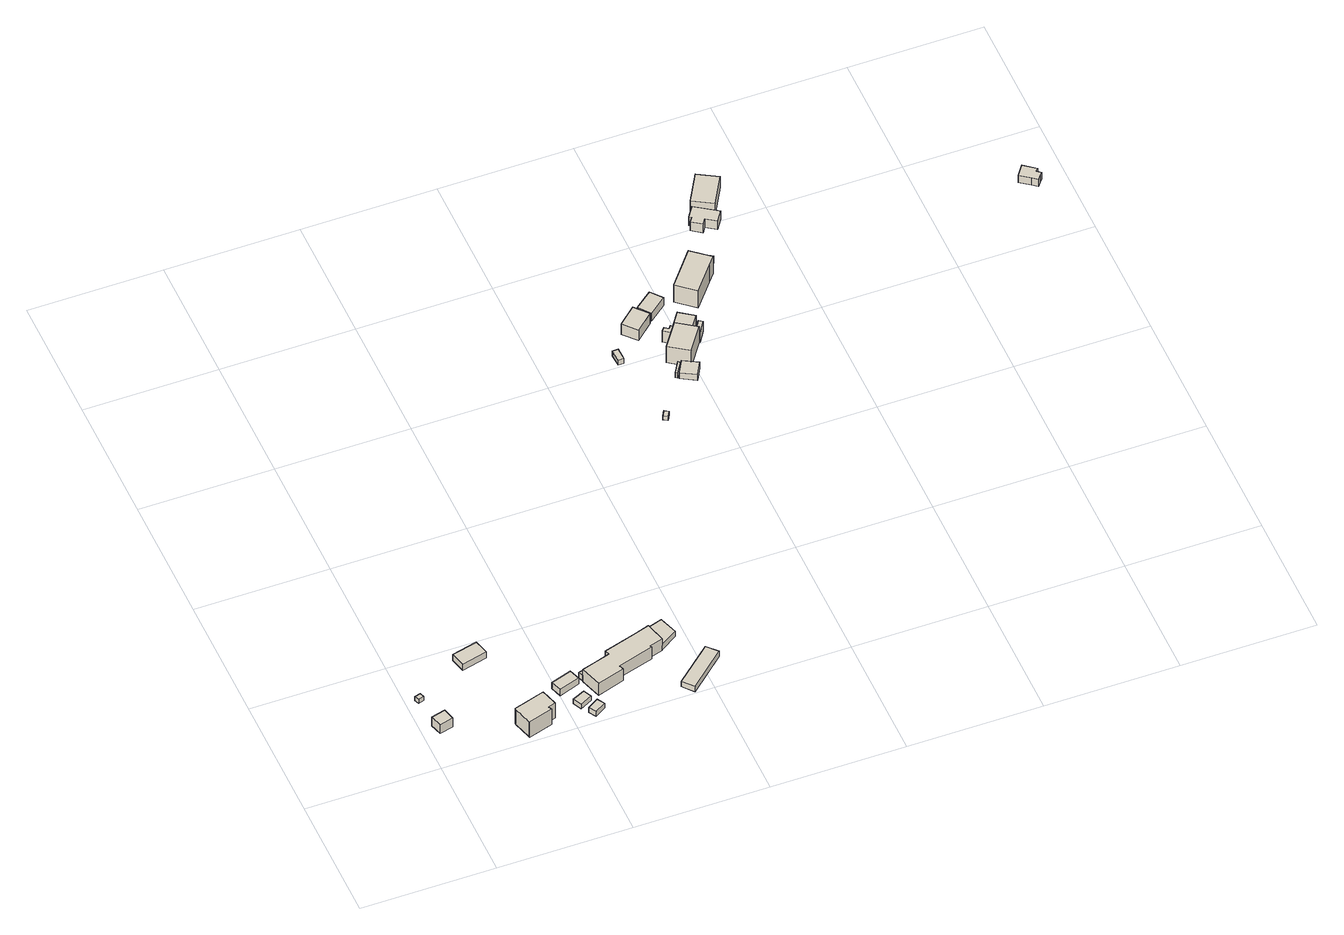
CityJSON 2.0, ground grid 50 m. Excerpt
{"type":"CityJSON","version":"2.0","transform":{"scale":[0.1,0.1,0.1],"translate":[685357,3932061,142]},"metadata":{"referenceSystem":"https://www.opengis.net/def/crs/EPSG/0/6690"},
"CityObjects":{
"building1":{"type":"Building","attributes":{"class":"3001","BuildingDetailAttribute.specifiedBuildingCoverageRate":0.6,"BuildingDetailAttribute.specifiedFloorAreaRate":2,"BuildingDetailAttribute.surveyYear":2018,"BuildingLandSlideRiskAttribute.description":"2","BuildingLandSlideRiskAttribute.areaType":"1","BuildingIDAttribute.prefecture":"21","BuildingIDAttribute.city":"21211"},"geometry":[{"type":"Solid","lod":"1","boundaries":[[[[0,1,2,3]],[[2,4,5,3]],[[1,6,4,2]],[[0,7,6,1]],[[3,5,7,0]],[[4,6,7,5]]]]}]},
"building2":{"type":"Building","attributes":{"class":"3003","measuredHeight":3.99,"BuildingDetailAttribute.specifiedBuildingCoverageRate":0.6,"BuildingDetailAttribute.specifiedFloorAreaRate":2,"BuildingDetailAttribute.surveyYear":2018,"BuildingLandSlideRiskAttribute.description":"1","BuildingLandSlideRiskAttribute.areaType":"1","BuildingIDAttribute.prefecture":"21","BuildingIDAttribute.city":"21211"},"geometry":[{"type":"Solid","lod":"1","boundaries":[[[[8,9,10,11]],[[10,12,13,11]],[[9,14,12,10]],[[8,15,14,9]],[[11,13,15,8]],[[12,14,15,13]]]]}]},
"building3":{"type":"Building","attributes":{"class":"3001","BuildingDetailAttribute.specifiedBuildingCoverageRate":0.6,"BuildingDetailAttribute.specifiedFloorAreaRate":2,"BuildingDetailAttribute.surveyYear":2018,"BuildingLandSlideRiskAttribute.description":"1","BuildingLandSlideRiskAttribute.areaType":"2","BuildingIDAttribute.prefecture":"21","BuildingIDAttribute.city":"21211"},"geometry":[{"type":"Solid","lod":"1","boundaries":[[[[16,17,18,19]],[[18,20,21,19]],[[17,22,20,18]],[[16,23,22,17]],[[19,21,23,16]],[[20,22,23,21]]]]}]},
"building4":{"type":"Building","attributes":{"class":"3001","measuredHeight":7.34,"BuildingDetailAttribute.specifiedBuildingCoverageRate":0.6,"BuildingDetailAttribute.specifiedFloorAreaRate":2,"BuildingDetailAttribute.surveyYear":2018,"BuildingLandSlideRiskAttribute.description":"1","BuildingLandSlideRiskAttribute.areaType":"2","BuildingIDAttribute.prefecture":"21","BuildingIDAttribute.city":"21211"},"geometry":[{"type":"Solid","lod":"1","boundaries":[[[[24,25,26,27,28,29,30,31]],[[30,32,33,31]],[[29,34,32,30]],[[28,35,34,29]],[[27,36,35,28]],[[26,37,36,27]],[[25,38,37,26]],[[24,39,38,25]],[[31,33,39,24]],[[32,34,35,36,37,38,39,33]]]]}]},
"building5":{"type":"Building","attributes":{"class":"3001","measuredHeight":3.03,"BuildingDetailAttribute.specifiedBuildingCoverageRate":0.6,"BuildingDetailAttribute.specifiedFloorAreaRate":2,"BuildingDetailAttribute.surveyYear":2018,"BuildingLandSlideRiskAttribute.description":"1","BuildingLandSlideRiskAttribute.areaType":"2","BuildingIDAttribute.prefecture":"21","BuildingIDAttribute.city":"21211"},"geometry":[{"type":"Solid","lod":"1","boundaries":[[[[40,41,42,43]],[[42,44,45,43]],[[41,46,44,42]],[[40,47,46,41]],[[43,45,47,40]],[[44,46,47,45]]]]}]},
"building6":{"type":"Building","attributes":{"class":"3003","measuredHeight":2.06,"BuildingDetailAttribute.specifiedBuildingCoverageRate":0.6,"BuildingDetailAttribute.specifiedFloorAreaRate":2,"BuildingDetailAttribute.surveyYear":2018,"BuildingLandSlideRiskAttribute.description":"1","BuildingLandSlideRiskAttribute.areaType":"2","BuildingIDAttribute.prefecture":"21","BuildingIDAttribute.city":"21211"},"geometry":[{"type":"Solid","lod":"1","boundaries":[[[[48,49,50,51]],[[50,52,53,51]],[[49,54,52,50]],[[48,55,54,49]],[[51,53,55,48]],[[52,54,55,53]]]]}]},
"building7":{"type":"Building","attributes":{"class":"3003","measuredHeight":1.96,"BuildingDetailAttribute.specifiedBuildingCoverageRate":0.6,"BuildingDetailAttribute.specifiedFloorAreaRate":2,"BuildingDetailAttribute.surveyYear":2018,"BuildingRiverFloodingRiskAttribute.description":"2","BuildingRiverFloodingRiskAttribute.rank":"1","BuildingRiverFloodingRiskAttribute.depth":0,"BuildingRiverFloodingRiskAttribute.adminType":"2","BuildingRiverFloodingRiskAttribute.scale":"1","BuildingRiverFloodingRiskAttribute.duration":0,"BuildingLandSlideRiskAttribute.description":"1","BuildingLandSlideRiskAttribute.areaType":"1","BuildingIDAttribute.prefecture":"21","BuildingIDAttribute.city":"21211"},"geometry":[{"type":"Solid","lod":"1","boundaries":[[[[56,57,58,59]],[[58,60,61,59]],[[57,62,60,58]],[[56,63,62,57]],[[59,61,63,56]],[[60,62,63,61]]]]}]},
"building8":{"type":"Building","attributes":{"class":"3003","measuredHeight":2.69,"BuildingDetailAttribute.specifiedBuildingCoverageRate":0.6,"BuildingDetailAttribute.specifiedFloorAreaRate":2,"BuildingDetailAttribute.surveyYear":2018,"BuildingLandSlideRiskAttribute.description":"1","BuildingLandSlideRiskAttribute.areaType":"2","BuildingIDAttribute.prefecture":"21","BuildingIDAttribute.city":"21211"},"geometry":[{"type":"Solid","lod":"1","boundaries":[[[[64,65,66,67]],[[66,68,69,67]],[[65,70,68,66]],[[64,71,70,65]],[[67,69,71,64]],[[68,70,71,69]]]]}]},
"building9":{"type":"Building","attributes":{"class":"3001","measuredHeight":5.54,"BuildingDetailAttribute.specifiedBuildingCoverageRate":0.6,"BuildingDetailAttribute.specifiedFloorAreaRate":2,"BuildingDetailAttribute.surveyYear":2018,"BuildingRiverFloodingRiskAttribute.description":"2","BuildingRiverFloodingRiskAttribute.rank":"1","BuildingRiverFloodingRiskAttribute.depth":0,"BuildingRiverFloodingRiskAttribute.adminType":"2","BuildingRiverFloodingRiskAttribute.scale":"1","BuildingRiverFloodingRiskAttribute.duration":0,"BuildingLandSlideRiskAttribute.description":"1","BuildingLandSlideRiskAttribute.areaType":"2","BuildingIDAttribute.prefecture":"21","BuildingIDAttribute.city":"21211"},"geometry":[{"type":"Solid","lod":"1","boundaries":[[[[72,73,74,75,76,77,78,79,80,81,82,83]],[[82,84,85,83]],[[81,86,84,82]],[[80,87,86,81]],[[79,88,87,80]],[[78,89,88,79]],[[77,90,89,78]],[[76,91,90,77]],[[75,92,91,76]],[[74,93,92,75]],[[73,94,93,74]],[[72,95,94,73]],[[83,85,95,72]],[[84,86,87,88,89,90,91,92,93,94,95,85]]]]}]},
"building10":{"type":"Building","attributes":{"class":"3001","measuredHeight":2.69,"BuildingDetailAttribute.specifiedBuildingCoverageRate":0.6,"BuildingDetailAttribute.specifiedFloorAreaRate":2,"BuildingDetailAttribute.surveyYear":2018,"BuildingLandSlideRiskAttribute.description":"1","BuildingLandSlideRiskAttribute.areaType":"2","BuildingIDAttribute.prefecture":"21","BuildingIDAttribute.city":"21211"},"geometry":[{"type":"Solid","lod":"1","boundaries":[[[[96,97,98,99,100,101]],[[100,102,103,101]],[[99,104,102,100]],[[98,105,104,99]],[[97,106,105,98]],[[96,107,106,97]],[[101,103,107,96]],[[102,104,105,106,107,103]]]]}]},
"building11":{"type":"Building","attributes":{"class":"3003","measuredHeight":2.41,"BuildingDetailAttribute.specifiedBuildingCoverageRate":0.6,"BuildingDetailAttribute.specifiedFloorAreaRate":2,"BuildingDetailAttribute.surveyYear":2018,"BuildingRiverFloodingRiskAttribute.description":"2","BuildingRiverFloodingRiskAttribute.rank":"1","BuildingRiverFloodingRiskAttribute.depth":0.032,"BuildingRiverFloodingRiskAttribute.adminType":"2","BuildingRiverFloodingRiskAttribute.scale":"1","BuildingRiverFloodingRiskAttribute.duration":0,"BuildingLandSlideRiskAttribute.description":"1","BuildingLandSlideRiskAttribute.areaType":"1","BuildingIDAttribute.prefecture":"21","BuildingIDAttribute.city":"21211"},"geometry":[{"type":"Solid","lod":"1","boundaries":[[[[108,109,110,111]],[[110,112,113,111]],[[109,114,112,110]],[[108,115,114,109]],[[111,113,115,108]],[[112,114,115,113]]]]}]},
"building12":{"type":"Building","attributes":{"class":"3001","measuredHeight":1.8,"BuildingDetailAttribute.specifiedBuildingCoverageRate":0.6,"BuildingDetailAttribute.specifiedFloorAreaRate":2,"BuildingDetailAttribute.surveyYear":2018,"BuildingLandSlideRiskAttribute.description":"1","BuildingLandSlideRiskAttribute.areaType":"2","BuildingIDAttribute.prefecture":"21","BuildingIDAttribute.city":"21211"},"geometry":[{"type":"Solid","lod":"1","boundaries":[[[[116,117,118,119]],[[118,120,121,119]],[[117,122,120,118]],[[116,123,122,117]],[[119,121,123,116]],[[120,122,123,121]]]]}]},
"building13":{"type":"Building","attributes":{"class":"3003","measuredHeight":2.37,"BuildingDetailAttribute.specifiedBuildingCoverageRate":0.6,"BuildingDetailAttribute.specifiedFloorAreaRate":2,"BuildingDetailAttribute.surveyYear":2018,"BuildingLandSlideRiskAttribute.description":"1","BuildingLandSlideRiskAttribute.areaType":"2","BuildingIDAttribute.prefecture":"21","BuildingIDAttribute.city":"21211"},"geometry":[{"type":"Solid","lod":"1","boundaries":[[[[124,125,126,127]],[[126,128,129,127]],[[125,130,128,126]],[[124,131,130,125]],[[127,129,131,124]],[[128,130,131,129]]]]}]},
"building14":{"type":"Building","attributes":{"class":"3001","measuredHeight":5.03,"BuildingDetailAttribute.specifiedBuildingCoverageRate":0.6,"BuildingDetailAttribute.specifiedFloorAreaRate":2,"BuildingDetailAttribute.surveyYear":2018,"BuildingLandSlideRiskAttribute.description":"1","BuildingLandSlideRiskAttribute.areaType":"2","BuildingIDAttribute.prefecture":"21","BuildingIDAttribute.city":"21211"},"geometry":[{"type":"Solid","lod":"1","boundaries":[[[[132,133,134,135]],[[134,136,137,135]],[[133,138,136,134]],[[132,139,138,133]],[[135,137,139,132]],[[136,138,139,137]]]]}]},
"building15":{"type":"Building","attributes":{"class":"3003","measuredHeight":2.36,"BuildingDetailAttribute.specifiedBuildingCoverageRate":0.6,"BuildingDetailAttribute.specifiedFloorAreaRate":2,"BuildingDetailAttribute.surveyYear":2018,"BuildingLandSlideRiskAttribute.description":"1","BuildingLandSlideRiskAttribute.areaType":"1","BuildingIDAttribute.prefecture":"21","BuildingIDAttribute.city":"21211"},"geometry":[{"type":"Solid","lod":"1","boundaries":[[[[140,141,142,143]],[[142,144,145,143]],[[141,146,144,142]],[[140,147,146,141]],[[143,145,147,140]],[[144,146,147,145]]]]}]},
"building16":{"type":"Building","attributes":{"class":"3003","measuredHeight":2.94,"BuildingDetailAttribute.specifiedBuildingCoverageRate":0.6,"BuildingDetailAttribute.specifiedFloorAreaRate":2,"BuildingDetailAttribute.surveyYear":2018,"BuildingRiverFloodingRiskAttribute.description":"2","BuildingRiverFloodingRiskAttribute.rank":"1","BuildingRiverFloodingRiskAttribute.depth":0,"BuildingRiverFloodingRiskAttribute.adminType":"2","BuildingRiverFloodingRiskAttribute.scale":"1","BuildingRiverFloodingRiskAttribute.duration":0,"BuildingLandSlideRiskAttribute.description":"1","BuildingLandSlideRiskAttribute.areaType":"1","BuildingIDAttribute.prefecture":"21","BuildingIDAttribute.city":"21211"},"geometry":[{"type":"Solid","lod":"1","boundaries":[[[[148,149,150,151]],[[150,152,153,151]],[[149,154,152,150]],[[148,155,154,149]],[[151,153,155,148]],[[152,154,155,153]]]]}]},
"building17":{"type":"Building","attributes":{"class":"3001","measuredHeight":5.49,"BuildingDetailAttribute.specifiedBuildingCoverageRate":0.6,"BuildingDetailAttribute.specifiedFloorAreaRate":2,"BuildingDetailAttribute.surveyYear":2018,"BuildingLandSlideRiskAttribute.description":"1","BuildingLandSlideRiskAttribute.areaType":"1","BuildingIDAttribute.prefecture":"21","BuildingIDAttribute.city":"21211"},"geometry":[{"type":"Solid","lod":"1","boundaries":[[[[156,157,158,159,160,161]],[[160,162,163,161]],[[159,164,162,160]],[[158,165,164,159]],[[157,166,165,158]],[[156,167,166,157]],[[161,163,167,156]],[[162,164,165,166,167,163]]]]}]},
"building18":{"type":"Building","attributes":{"class":"3001","measuredHeight":7.95,"BuildingDetailAttribute.specifiedBuildingCoverageRate":0.6,"BuildingDetailAttribute.specifiedFloorAreaRate":2,"BuildingDetailAttribute.surveyYear":2018,"BuildingLandSlideRiskAttribute.description":"1","BuildingLandSlideRiskAttribute.areaType":"1","BuildingIDAttribute.prefecture":"21","BuildingIDAttribute.city":"21211"},"geometry":[{"type":"Solid","lod":"1","boundaries":[[[[168,169,170,171]],[[170,172,173,171]],[[169,174,172,170]],[[168,175,174,169]],[[171,173,175,168]],[[172,174,175,173]]]]}]},
"building19":{"type":"Building","attributes":{"class":"3001","measuredHeight":3.75,"BuildingDetailAttribute.specifiedBuildingCoverageRate":0.6,"BuildingDetailAttribute.specifiedFloorAreaRate":2,"BuildingDetailAttribute.surveyYear":2018,"BuildingLandSlideRiskAttribute.description":"1","BuildingLandSlideRiskAttribute.areaType":"2","BuildingIDAttribute.prefecture":"21","BuildingIDAttribute.city":"21211"},"geometry":[{"type":"Solid","lod":"1","boundaries":[[[[176,177,178,179]],[[178,180,181,179]],[[177,182,180,178]],[[176,183,182,177]],[[179,181,183,176]],[[180,182,183,181]]]]}]},
"building20":{"type":"Building","attributes":{"class":"3001","measuredHeight":6.44,"BuildingDetailAttribute.specifiedBuildingCoverageRate":0.6,"BuildingDetailAttribute.specifiedFloorAreaRate":2,"BuildingDetailAttribute.surveyYear":2018,"BuildingLandSlideRiskAttribute.description":"1","BuildingLandSlideRiskAttribute.areaType":"2","BuildingIDAttribute.prefecture":"21","BuildingIDAttribute.city":"21211"},"geometry":[{"type":"Solid","lod":"1","boundaries":[[[[184,185,186,187]],[[186,188,189,187]],[[185,190,188,186]],[[184,191,190,185]],[[187,189,191,184]],[[188,190,191,189]]]]}]},
"building21":{"type":"Building","attributes":{"class":"3003","measuredHeight":5.04,"BuildingDetailAttribute.specifiedBuildingCoverageRate":0.6,"BuildingDetailAttribute.specifiedFloorAreaRate":2,"BuildingDetailAttribute.surveyYear":2018,"BuildingLandSlideRiskAttribute.description":"1","BuildingLandSlideRiskAttribute.areaType":"1","BuildingIDAttribute.prefecture":"21","BuildingIDAttribute.city":"21211"},"geometry":[{"type":"Solid","lod":"1","boundaries":[[[[192,193,194,195]],[[194,196,197,195]],[[193,198,196,194]],[[192,199,198,193]],[[195,197,199,192]],[[196,198,199,197]]]]}]},
"building22":{"type":"Building","attributes":{"class":"3001","measuredHeight":8.49,"BuildingDetailAttribute.specifiedBuildingCoverageRate":0.6,"BuildingDetailAttribute.specifiedFloorAreaRate":2,"BuildingDetailAttribute.surveyYear":2018,"BuildingLandSlideRiskAttribute.description":"1","BuildingLandSlideRiskAttribute.areaType":"2","BuildingIDAttribute.prefecture":"21","BuildingIDAttribute.city":"21211"},"geometry":[{"type":"Solid","lod":"1","boundaries":[[[[200,201,202,203,204,205]],[[204,206,207,205]],[[203,208,206,204]],[[202,209,208,203]],[[201,210,209,202]],[[200,211,210,201]],[[205,207,211,200]],[[206,208,209,210,211,207]]]]}]},
"building23":{"type":"Building","attributes":{"class":"3003","measuredHeight":2.77,"BuildingDetailAttribute.specifiedBuildingCoverageRate":0.6,"BuildingDetailAttribute.specifiedFloorAreaRate":2,"BuildingDetailAttribute.surveyYear":2018,"BuildingLandSlideRiskAttribute.description":"1","BuildingLandSlideRiskAttribute.areaType":"2","BuildingIDAttribute.prefecture":"21","BuildingIDAttribute.city":"21211"},"geometry":[{"type":"Solid","lod":"1","boundaries":[[[[212,213,214,215]],[[214,216,217,215]],[[213,218,216,214]],[[212,219,218,213]],[[215,217,219,212]],[[216,218,219,217]]]]}]},
"building24":{"type":"Building","attributes":{"class":"3003","measuredHeight":3.26,"BuildingDetailAttribute.specifiedBuildingCoverageRate":0.6,"BuildingDetailAttribute.specifiedFloorAreaRate":2,"BuildingDetailAttribute.surveyYear":2018,"BuildingLandSlideRiskAttribute.description":"1","BuildingLandSlideRiskAttribute.areaType":"2","BuildingIDAttribute.prefecture":"21","BuildingIDAttribute.city":"21211"},"geometry":[{"type":"Solid","lod":"1","boundaries":[[[[220,221,222,223]],[[222,224,225,223]],[[221,226,224,222]],[[220,227,226,221]],[[223,225,227,220]],[[224,226,227,225]]]]}]},
"building25":{"type":"Building","attributes":{"class":"3001","measuredHeight":3.99,"BuildingDetailAttribute.specifiedBuildingCoverageRate":0.6,"BuildingDetailAttribute.specifiedFloorAreaRate":2,"BuildingDetailAttribute.surveyYear":2018,"BuildingLandSlideRiskAttribute.description":"1","BuildingLandSlideRiskAttribute.areaType":"2","BuildingIDAttribute.prefecture":"21","BuildingIDAttribute.city":"21211"},"geometry":[{"type":"Solid","lod":"1","boundaries":[[[[228,229,230,231,232,233,234,235]],[[234,236,237,235]],[[233,238,236,234]],[[232,239,238,233]],[[231,240,239,232]],[[230,241,240,231]],[[229,242,241,230]],[[228,243,242,229]],[[235,237,243,228]],[[236,238,239,240,241,242,243,237]]]]}]},
"building26":{"type":"Building","attributes":{"class":"3001","measuredHeight":5.22,"BuildingDetailAttribute.specifiedBuildingCoverageRate":0.6,"BuildingDetailAttribute.specifiedFloorAreaRate":2,"BuildingDetailAttribute.surveyYear":2018,"BuildingLandSlideRiskAttribute.description":"1","BuildingLandSlideRiskAttribute.areaType":"2","BuildingIDAttribute.prefecture":"21","BuildingIDAttribute.city":"21211"},"geometry":[{"type":"Solid","lod":"1","boundaries":[[[[244,245,246,247]],[[246,248,249,247]],[[245,250,248,246]],[[244,251,250,245]],[[247,249,251,244]],[[248,250,251,249]]]]}]},
"building27":{"type":"Building","attributes":{"class":"3001","measuredHeight":3.12,"BuildingDetailAttribute.specifiedBuildingCoverageRate":0.6,"BuildingDetailAttribute.specifiedFloorAreaRate":2,"BuildingDetailAttribute.surveyYear":2018,"BuildingRiverFloodingRiskAttribute.description":"2","BuildingRiverFloodingRiskAttribute.rank":"1","BuildingRiverFloodingRiskAttribute.depth":0,"BuildingRiverFloodingRiskAttribute.adminType":"2","BuildingRiverFloodingRiskAttribute.scale":"1","BuildingRiverFloodingRiskAttribute.duration":0,"BuildingLandSlideRiskAttribute.description":"1","BuildingLandSlideRiskAttribute.areaType":"1","BuildingIDAttribute.prefecture":"21","BuildingIDAttribute.city":"21211"},"geometry":[{"type":"Solid","lod":"1","boundaries":[[[[252,253,254,255,256,257,258,259]],[[258,260,261,259]],[[257,262,260,258]],[[256,263,262,257]],[[255,264,263,256]],[[254,265,264,255]],[[253,266,265,254]],[[252,267,266,253]],[[259,261,267,252]],[[260,262,263,264,265,266,267,261]]]]}]}
},
"vertices":[
[27,255,93],[33,237,93],[11,231,93],[5,248,93],[11,231,113],[5,248,113],[33,237,113],[27,255,113],
[23,140,68],[76,154,68],[87,109,68],[35,96,68],[87,109,111],[35,96,111],[76,154,111],[23,140,111],
[281,374,118],[295,319,118],[199,295,118],[185,351,118],[199,295,148],[185,351,148],[295,319,148],[281,374,148],
[420,117,25],[439,54,25],[412,44,25],[417,31,25],[325,3,25],[324,8,25],[304,76,25],[303,81,25],[304,76,100],[303,81,100],[324,8,100],[325,3,100],[417,31,100],[412,44,100],[439,54,100],[420,117,100],
[497,151,16],[483,192,16],[561,218,16],[575,178,16],[561,218,46],[575,178,46],[483,192,46],[497,151,46],
[540,70,14],[525,102,14],[572,124,14],[587,92,14],[572,124,36],[587,92,36],[525,102,36],[540,70,36],
[600,73,11],[617,45,11],[575,20,11],[559,48,11],[575,20,35],[559,48,35],[617,45,35],[600,73,35],
[588,208,12],[643,225,12],[649,207,12],[594,190,12],[649,207,39],[594,190,39],[643,225,39],[588,208,39],
[649,207,10],[703,223,10],[698,241,10],[827,280,10],[878,296,10],[899,221,10],[849,206,10],[851,198,10],[718,158,10],[723,142,10],[620,109,10],[594,190,10],[620,109,68],[594,190,68],[723,142,68],[718,158,68],[851,198,68],[849,206,68],[899,221,68],[878,296,68],[827,280,68],[698,241,68],[703,223,68],[649,207,68],
[899,221,12],[878,296,12],[827,280,12],[823,294,12],[939,331,12],[963,262,12],[939,331,39],[963,262,39],[823,294,39],[827,280,39],[878,296,39],[899,221,39],
[931,6,5],[896,46,5],[1034,167,5],[1069,128,5],[1034,167,30],[1069,128,30],[896,46,30],[931,6,30],
[1305,1208,43],[1320,1198,43],[1307,1176,43],[1292,1185,43],[1307,1176,61],[1292,1185,61],[1320,1198,61],[1305,1208,61],
[1232,1492,80],[1253,1493,80],[1255,1445,80],[1234,1445,80],[1255,1445,104],[1234,1445,104],[1253,1493,104],[1232,1492,104],
[1342,1528,76],[1298,1577,76],[1364,1636,76],[1408,1587,76],[1364,1636,127],[1408,1587,127],[1298,1577,127],[1342,1528,127],
[1405,1354,39],[1433,1400,39],[1442,1394,39],[1413,1349,39],[1442,1394,63],[1413,1349,63],[1433,1400,63],[1405,1354,63],
[1416,1345,39],[1445,1396,39],[1500,1365,39],[1472,1314,39],[1500,1365,68],[1472,1314,68],[1445,1396,68],[1416,1345,68],
[1427,1523,40],[1437,1536,40],[1453,1525,40],[1461,1536,40],[1470,1530,40],[1451,1505,40],[1470,1530,95],[1451,1505,95],[1461,1536,95],[1453,1525,95],[1437,1536,95],[1427,1523,95],
[1475,1380,39],[1404,1431,39],[1471,1524,39],[1542,1474,39],[1471,1524,119],[1542,1474,119],[1404,1431,119],[1475,1380,119],
[1382,1639,76],[1448,1691,76],[1483,1648,76],[1417,1595,76],[1483,1648,114],[1417,1595,114],[1448,1691,114],[1382,1639,114],
[1524,1493,39],[1470,1530,39],[1503,1578,39],[1557,1540,39],[1503,1578,103],[1557,1540,103],[1470,1530,103],[1524,1493,103],
[1531,1483,39],[1561,1528,39],[1574,1518,39],[1545,1474,39],[1574,1518,89],[1545,1474,89],[1561,1528,89],[1531,1483,89],
[1632,1795,57],[1701,1738,57],[1673,1705,57],[1594,1609,57],[1526,1666,57],[1556,1702,57],[1526,1666,142],[1556,1702,142],[1594,1609,142],[1673,1705,142],[1701,1738,142],[1632,1795,142],
[1660,1814,57],[1667,1825,57],[1683,1814,57],[1676,1804,57],[1683,1814,85],[1676,1804,85],[1667,1825,85],[1660,1814,85],
[1669,1786,57],[1685,1809,57],[1721,1784,57],[1705,1761,57],[1721,1784,90],[1705,1761,90],[1685,1809,90],[1669,1786,90],
[1812,1947,74],[1785,1907,74],[1748,1932,74],[1734,1912,74],[1697,1938,74],[1710,1956,74],[1701,1961,74],[1730,2003,74],[1701,1961,117],[1730,2003,117],[1710,1956,117],[1697,1938,117],[1734,1912,117],[1748,1932,117],[1785,1907,117],[1812,1947,117],
[1867,2084,75],[1804,1974,75],[1729,2017,75],[1792,2127,75],[1729,2017,129],[1792,2127,129],[1804,1974,129],[1867,2084,129],
[2824,1760,36],[2853,1800,36],[2898,1766,36],[2888,1756,36],[2904,1743,36],[2894,1731,36],[2882,1716,36],[2863,1731,36],[2882,1716,71],[2863,1731,71],[2894,1731,71],[2904,1743,71],[2888,1756,71],[2898,1766,71],[2853,1800,71],[2824,1760,71]
]}
